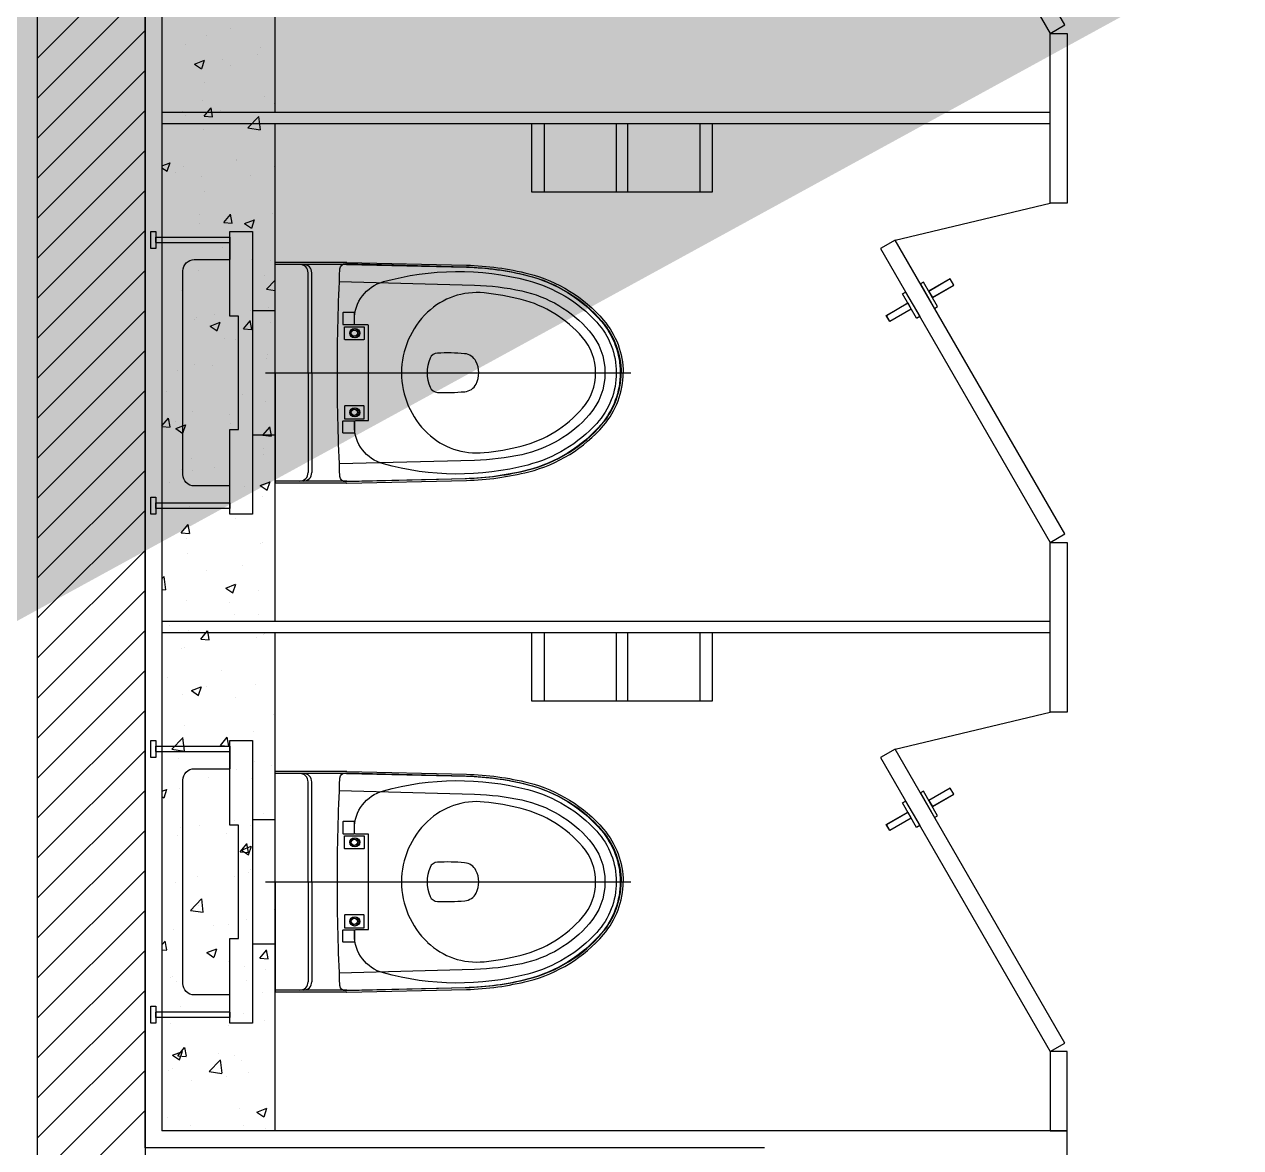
# Model space of a CAD drawing. Header units: metres. Extents: x 630750 to 860239, y 578133 to 726633.
# Drawn here: x 704361 to 706511, y 676210 to 678196 of the extents above; entities that cross this region are included whole.
import ezdxf

# ---------------------------------------------------------------- set-up
doc = ezdxf.new("R2010")
doc.units = ezdxf.units.M
doc.header["$LTSCALE"] = 300
doc.linetypes.add('3$0$업무시설_xr-base$0$CONTINOUS', pattern=[0])
doc.linetypes.add('업무시설_xr-base$0$CONTINOUS', pattern=[0])
for name, color, linetype in [('3$0$A-CON', 2, 'Continuous'), ('3$0$A-WALL-CONC', 2, 'Continuous'), ('A-WAL-BLK', 3, 'Continuous'), ('CO-BATH', 6, 'Continuous'), ('KUK-DOOR', 4, 'Continuous'), ('KUK-TOILET-cubicle', 4, 'Continuous'), ('KUK-TOILET-equip', 5, 'Continuous'), ('KUK-TOILET-fu', 6, 'Continuous'), ('KUK-TOILET-젠다이', 7, 'Continuous'), ('KUK-WALL-FIN_1', 30, 'Continuous')]:
    doc.layers.add(name, color=color, linetype=linetype)

# ---------------------------------------------------------------- blocks, each defined once
blk = doc.blocks.new('3$0$con2')
at = {"layer": '3$0$A-WALL-CONC', "linetype": '3$0$업무시설_xr-base$0$CONTINOUS'}
h = blk.add_hatch(color=251, dxfattribs=at)
h.dxf.hatch_style = 1
edge = h.paths.add_edge_path(flags=17)
edge.add_arc((-134345.9, -276172.2), 450, 0, 360)
h.paths.add_polyline_path([(-156156.6, -311179.9), (-156335, -311089.4), (-156922.8, -312248.9), (-156744.4, -312339.4)], flags=16)
h.paths.add_polyline_path([(-157332.3, -313498.9), (-157510.7, -313408.4), (-158053.3, -314478.7), (-157874.9, -314569.2)], flags=16)
h.paths.add_polyline_path([(-94657.6, -334034.7), (-94715.7, -334226.1), (-93739.6, -334522.2), (-93681.5, -334330.9)], flags=17)
h.paths.add_polyline_path([(-111499.3, -328924.2), (-111557.4, -329115.6), (-110581.3, -329411.8), (-110523.3, -329220.4)], flags=17)
h.paths.add_polyline_path([(-109394.1, -329563), (-109452.2, -329754.4), (-108476.1, -330050.6), (-108418, -329859.2)], flags=17)
h.paths.add_polyline_path([(-107288.9, -330201.8), (-107347, -330393.2), (-106370.9, -330689.4), (-106312.8, -330498)], flags=17)
h.paths.add_polyline_path([(-105183.7, -330840.6), (-105241.7, -331032), (-104265.7, -331328.2), (-104207.6, -331136.8)], flags=17)
h.paths.add_polyline_path([(-103078.5, -331479.5), (-103136.5, -331670.8), (-102160.5, -331967), (-102102.4, -331775.6)], flags=16)
h.paths.add_polyline_path([(-100973.2, -332118.3), (-101031.3, -332309.6), (-100055.3, -332605.8), (-99997.2, -332414.4)], flags=16)
h.paths.add_polyline_path([(-98868, -332757.1), (-98926.1, -332948.5), (-97950, -333244.6), (-97892, -333053.2)], flags=16)
h.paths.add_polyline_path([(-96762.8, -333395.9), (-96820.9, -333587.3), (-95844.8, -333883.4), (-95786.8, -333692.1)], flags=16)
edge = h.paths.add_edge_path(flags=17)
edge.add_arc((-134345.9, -286072.2), 450, 0, 360)
h.paths.add_polyline_path([(-143845.9, -275922.2), (-143845.9, -275872.2), (-144545.9, -275872.2), (-144545.9, -286422.2), (-141345.9, -286422.2), (-141345.9, -286222.2), (-143845.9, -286222.2), (-143845.9, -285772.2), (-144345.9, -285772.2), (-144345.9, -276572.2), (-143845.9, -276572.2), (-143845.9, -276122.2), (-141745.9, -276122.2), (-141345.9, -276122.2), (-141345.9, -275922.2)], flags=17)
h.paths.add_polyline_path([(-104645.9, -260722.2), (-107545.9, -260722.2), (-107545.9, -260922.2), (-104645.9, -260922.2)], flags=16)
h.paths.add_polyline_path([(-105845.9, -322372.2), (-105845.9, -325422.2), (-105555.9, -325422.2), (-105555.9, -325222.2), (-105645.9, -325222.2), (-105645.9, -322572.2), (-99445.9, -322572.2), (-99445.9, -325222.2), (-104555.9, -325222.2), (-104555.9, -325422.2), (-99245.9, -325422.2), (-99245.9, -322372.2)], flags=17)
edge = h.paths.add_edge_path(flags=17)
edge.add_arc((-99495.9, -295972.2), 450, 0, 360)
edge = h.paths.add_edge_path(flags=17)
edge.add_arc((-114495.9, -312472.2), 450, 0, 360)
edge = h.paths.add_edge_path(flags=17)
edge.add_arc((-114495.9, -319072.2), 450, 0, 360)
edge = h.paths.add_edge_path(flags=16)
edge.add_arc((-114545.9, -327472.2), 400, 0, 360)
h.paths.add_polyline_path([(-99895.9, -302172.2), (-99095.9, -302172.2), (-99095.9, -302972.2), (-99895.9, -302972.2)], flags=17)
h.paths.add_polyline_path([(-92295.9, -302072.2), (-91595.9, -302072.2), (-91595.9, -303072.2), (-92295.9, -303072.2)], flags=17)
h.paths.add_polyline_path([(-92295.9, -311972.2), (-91595.9, -311972.2), (-91595.9, -312972.2), (-92295.9, -312972.2)], flags=17)
edge = h.paths.add_edge_path()
edge.add_arc((-127717.7, -334910.6), 400, 0, 360)
h.paths.add_polyline_path([(-166745.9, -285572.2), (-165945.9, -285572.2), (-165945.9, -286372.2), (-166745.9, -286372.2)], flags=16)
h.paths.add_polyline_path([(-151620.1, -327239.6), (-152385.6, -327007.3), (-152617.9, -327772.9), (-151852.4, -328005.2)], flags=16)
h.paths.add_polyline_path([(-164251.4, -323406.8), (-165016.9, -323174.5), (-165249.2, -323940), (-164483.7, -324172.3)], flags=17)
h.paths.add_polyline_path([(-165728.1, -305715.7), (-166493.7, -305483.5), (-166726, -306249), (-165960.4, -306481.3)], flags=16)
h.paths.add_polyline_path([(-170567, -321490.3), (-171332.5, -321258), (-171564.8, -322023.6), (-170799.3, -322255.9)], flags=17)
h.paths.add_polyline_path([(-166745.9, -295572.2), (-165945.9, -295572.2), (-165945.9, -296372.2), (-166745.9, -296372.2)], flags=16)
edge = h.paths.add_edge_path(flags=16)
edge.add_arc((-137840, -314543.9), 450, 0, 360)
edge = h.paths.add_edge_path(flags=16)
edge.add_arc((-128366.5, -317418.6), 450, 0, 360)
h.paths.add_polyline_path([(-146814.5, -311402.7), (-147580.1, -311170.4), (-147812.4, -311935.9), (-147046.8, -312168.2)], flags=16)
h.paths.add_polyline_path([(-182399.1, -318004.5), (-183068.9, -317801.2), (-183272.2, -318471.1), (-182602.4, -318674.3)], flags=16)
h.paths.add_polyline_path([(-183245.9, -305522.2), (-182545.9, -305522.2), (-182545.9, -306222.2), (-183245.9, -306222.2)], flags=16)
h.paths.add_polyline_path([(-183245.9, -295622.2), (-182545.9, -295622.2), (-182545.9, -296322.2), (-183245.9, -296322.2)], flags=17)
h.paths.add_polyline_path([(-183245.9, -285722.2), (-182545.9, -285722.2), (-182545.9, -286422.2), (-183245.9, -286422.2)], flags=17)
h.paths.add_polyline_path([(-183245.9, -280472.2), (-182545.9, -280472.2), (-182545.9, -281172.2), (-183245.9, -281172.2)], flags=17)
h.paths.add_polyline_path([(-167847.8, -312701.2), (-168613.4, -312468.9), (-168845.7, -313234.5), (-168080.1, -313466.8)], flags=17)
h.paths.add_polyline_path([(-173995.9, -310859.9), (-173195.9, -310859.9), (-173195.9, -311659.9), (-173995.9, -311659.9)], flags=16)
h.paths.add_polyline_path([(-173995.9, -305472.2), (-173195.9, -305472.2), (-173195.9, -306272.2), (-173995.9, -306272.2)], flags=16)
edge = h.paths.add_edge_path(flags=17)
edge.add_arc((-130500.7, -324451.9), 450, 0, 360)
edge = h.paths.add_edge_path(flags=17)
edge.add_arc((-139974.2, -321577.3), 450, 0, 360)
h.paths.add_polyline_path([(-148948.8, -318436), (-149714.3, -318203.7), (-149946.6, -318969.2), (-149181, -319201.5)], flags=16)
h.paths.add_polyline_path([(-173995.9, -295572.2), (-173195.9, -295572.2), (-173195.9, -296372.2), (-173995.9, -296372.2)], flags=16)
h.paths.add_polyline_path([(-173995.9, -285672.2), (-173195.9, -285672.2), (-173195.9, -286472.2), (-173995.9, -286472.2)], flags=16)
h.paths.add_polyline_path([(-164445.9, -276572.2), (-163645.9, -276572.2), (-163645.9, -275772.2), (-164445.9, -275772.2)], flags=16)
h.paths.add_polyline_path([(-173945.9, -276472.2), (-173345.9, -276472.2), (-173345.9, -275872.2), (-173945.9, -275872.2)], flags=17)
h.paths.add_polyline_path([(-144645.9, -302172.2), (-143845.9, -302172.2), (-143845.9, -302972.2), (-144645.9, -302972.2)], flags=17)
h.paths.add_polyline_path([(-144645.9, -295572.2), (-143845.9, -295572.2), (-143845.9, -296372.2), (-144645.9, -296372.2)], flags=16)
h.paths.add_polyline_path([(-99845.9, -327072.2), (-99045.9, -327072.2), (-99045.9, -327872.2), (-99845.9, -327872.2)], flags=16)
h.paths.add_polyline_path([(-154445.9, -302272.2), (-153845.9, -302272.2), (-153845.9, -302872.2), (-154445.9, -302872.2)], flags=17)
edge = h.paths.add_edge_path(flags=17)
edge.add_arc((-124445.9, -286072.2), 350, 0, 360)
edge = h.paths.add_edge_path(flags=17)
edge.add_arc((-124445.9, -295972.2), 350, 0, 360)
edge = h.paths.add_edge_path(flags=17)
edge.add_arc((-134345.9, -302572.2), 350, 0, 360)
edge = h.paths.add_edge_path(flags=17)
edge.add_arc((-134345.9, -295972.2), 350, 0, 360)
h.paths.add_polyline_path([(-92345.9, -253222.2), (-91645.9, -253222.2), (-91645.9, -253922.2), (-92345.9, -253922.2)], flags=17)
h.paths.add_polyline_path([(-173995.9, -253222.2), (-173295.9, -253222.2), (-173295.9, -253922.2), (-173995.9, -253922.2)], flags=17)
h.paths.add_polyline_path([(-92345.9, -333872.2), (-91645.9, -333872.2), (-91645.9, -334572.2), (-92345.9, -334572.2)], flags=17)
h.paths.add_polyline_path([(-92395.9, -327072.2), (-91645.9, -327072.2), (-91645.9, -327872.2), (-92395.9, -327872.2)], flags=16)
h.paths.add_polyline_path([(-92295.9, -318572.2), (-91595.9, -318572.2), (-91595.9, -319572.2), (-92295.9, -319572.2)], flags=17)
edge = h.paths.add_edge_path(flags=17)
edge.add_arc((-107945.9, -329272.2), 450, 0, 360)
edge = h.paths.add_edge_path(flags=17)
edge.add_arc((-107945.9, -295972.2), 500, 0, 360)
h.paths.add_polyline_path([(-108345.9, -318572.2), (-107545.9, -318572.2), (-107545.9, -319572.2), (-108345.9, -319572.2)], flags=17)
h.paths.add_polyline_path([(-108345.9, -311972.2), (-107545.9, -311972.2), (-107545.9, -312972.2), (-108345.9, -312972.2)], flags=17)
h.paths.add_polyline_path([(-108345.9, -302072.2), (-107545.9, -302072.2), (-107545.9, -303072.2), (-108345.9, -303072.2)], flags=17)
h.paths.add_polyline_path([(-124845.9, -253172.2), (-124045.9, -253172.2), (-124045.9, -253972.2), (-124845.9, -253972.2)], flags=17)
h.paths.add_polyline_path([(-144645.9, -253172.2), (-143845.9, -253172.2), (-143845.9, -253972.2), (-144645.9, -253972.2)], flags=17)
h.paths.add_polyline_path([(-164445.6, -253172.2), (-163645.6, -253172.2), (-163645.6, -253972.2), (-164445.6, -253972.2)], flags=17)
h.paths.add_polyline_path([(-114945.9, -253172.2), (-114145.9, -253172.2), (-114145.9, -253972.2), (-114945.9, -253972.2)], flags=17)
h.paths.add_polyline_path([(-134645.9, -253272.2), (-134045.9, -253272.2), (-134045.9, -253872.2), (-134645.9, -253872.2)], flags=17)
h.paths.add_polyline_path([(-154445.9, -253272.2), (-153845.9, -253272.2), (-153845.9, -253872.2), (-154445.9, -253872.2)], flags=17)
h.paths.add_polyline_path([(-99745.9, -253272.2), (-99145.9, -253272.2), (-99145.9, -253872.2), (-99745.9, -253872.2)], flags=17)
h.paths.add_polyline_path([(-108345.9, -253172.2), (-107545.9, -253172.2), (-107545.9, -253972.2), (-108345.9, -253972.2)], flags=17)
h.paths.add_polyline_path([(-92295.9, -295622.2), (-91595.9, -295622.2), (-91595.9, -296322.2), (-92295.9, -296322.2)], flags=17)
h.paths.add_polyline_path([(-92295.9, -285722.2), (-91595.9, -285722.2), (-91595.9, -286422.2), (-92295.9, -286422.2)], flags=17)
h.paths.add_polyline_path([(-92295.9, -275822.2), (-91595.9, -275822.2), (-91595.9, -276522.2), (-92295.9, -276522.2)], flags=17)
h.paths.add_polyline_path([(-92295.9, -269222.2), (-91595.9, -269222.2), (-91595.9, -269922.2), (-92295.9, -269922.2)], flags=17)
h.paths.add_polyline_path([(-92295.9, -260722.2), (-91595.9, -260722.2), (-91595.9, -261422.2), (-92295.9, -261422.2)], flags=17)
h.paths.add_polyline_path([(-99845.9, -331472.2), (-99045.9, -331472.2), (-99045.9, -332272.2), (-99845.9, -332272.2)], flags=16)
h.paths.add_polyline_path([(-114945.9, -285672.2), (-114145.9, -285672.2), (-114145.9, -286472.2), (-114945.9, -286472.2)], flags=16)
h.paths.add_polyline_path([(-174045.9, -269172.2), (-173245.9, -269172.2), (-173245.9, -269972.2), (-174045.9, -269972.2)], flags=16)
h.paths.add_polyline_path([(-174045.9, -260672.2), (-173245.9, -260672.2), (-173245.9, -261472.2), (-174045.9, -261472.2)], flags=16)
edge = h.paths.add_edge_path(flags=17)
edge.add_arc((-124445.9, -276172.2), 450, 0, 360)
edge = h.paths.add_edge_path(flags=17)
edge.add_arc((-114545.9, -295972.2), 450, 0, 360)
edge = h.paths.add_edge_path(flags=17)
edge.add_arc((-114545.9, -302572.2), 450, 0, 360)
h.paths.add_polyline_path([(-114945.9, -269172.2), (-114145.9, -269172.2), (-114145.9, -269972.2), (-114945.9, -269972.2)], flags=16)
h.paths.add_polyline_path([(-100595.9, -260722.2), (-99795.9, -260722.2), (-99795.9, -261522.2), (-100595.9, -261522.2)], flags=17)
h.paths.add_polyline_path([(-114945.9, -260672.2), (-114145.9, -260672.2), (-114145.9, -261472.2), (-114945.9, -261472.2)], flags=16)
h.paths.add_polyline_path([(-108345.9, -285672.2), (-107545.9, -285672.2), (-107545.9, -286472.2), (-108345.9, -286472.2)], flags=16)
h.paths.add_polyline_path([(-99895.9, -285672.2), (-99095.9, -285672.2), (-99095.9, -286472.2), (-99895.9, -286472.2)], flags=16)
h.paths.add_polyline_path([(-99895.9, -275772.2), (-99095.9, -275772.2), (-99095.9, -276572.2), (-99895.9, -276572.2)], flags=16)
h.paths.add_polyline_path([(-108345.9, -275772.2), (-107545.9, -275772.2), (-107545.9, -276572.2), (-108345.9, -276572.2)], flags=16)
h.paths.add_polyline_path([(-114945.9, -275772.2), (-114145.9, -275772.2), (-114145.9, -276572.2), (-114945.9, -276572.2)], flags=16)
h.paths.add_polyline_path([(-124845.9, -260672.2), (-124045.9, -260672.2), (-124045.9, -261472.2), (-124845.9, -261472.2)], flags=16)
h.paths.add_polyline_path([(-134745.9, -260672.2), (-133945.9, -260672.2), (-133945.9, -261472.2), (-134745.9, -261472.2)], flags=16)
h.paths.add_polyline_path([(-144645.9, -260672.2), (-143845.9, -260672.2), (-143845.9, -261472.2), (-144645.9, -261472.2)], flags=16)
h.paths.add_polyline_path([(-154545.9, -260672.2), (-153745.9, -260672.2), (-153745.9, -261472.2), (-154545.9, -261472.2)], flags=16)
h.paths.add_polyline_path([(-154545.9, -269172.2), (-153745.9, -269172.2), (-153745.9, -269972.2), (-154545.9, -269972.2)], flags=16)
h.paths.add_polyline_path([(-144645.9, -269172.2), (-143845.9, -269172.2), (-143845.9, -269972.2), (-144645.9, -269972.2)], flags=16)
h.paths.add_polyline_path([(-134745.9, -269172.2), (-133945.9, -269172.2), (-133945.9, -269972.2), (-134745.9, -269972.2)], flags=16)
h.paths.add_polyline_path([(-124845.9, -269172.2), (-124045.9, -269172.2), (-124045.9, -269972.2), (-124845.9, -269972.2)], flags=16)
h.paths.add_polyline_path([(-99895.9, -269172.2), (-99095.9, -269172.2), (-99095.9, -269972.2), (-99895.9, -269972.2)], flags=16)
edge = h.paths.add_edge_path(flags=17)
edge.add_arc((-142631.1, -330333), 450, 0, 360)
h.paths.add_polyline_path([(-92245.9, -248122.2), (-91645.9, -248122.2), (-91645.9, -248722.2), (-92245.9, -248722.2)], flags=16)
h.paths.add_polyline_path([(-154545.9, -275772.2), (-153745.9, -275772.2), (-153745.9, -276572.2), (-154545.9, -276572.2)], flags=16)
h.paths.add_polyline_path([(-181495.9, -275872.2), (-180895.9, -275872.2), (-180895.9, -276472.2), (-181495.9, -276472.2)], flags=17)
h.paths.add_polyline_path([(-181495.9, -269272.2), (-180895.9, -269272.2), (-180895.9, -269872.2), (-181495.9, -269872.2)], flags=17)
h.paths.add_polyline_path([(-181495.9, -260772.2), (-180895.9, -260772.2), (-180895.9, -261372.2), (-181495.9, -261372.2)], flags=17)
h.paths.add_polyline_path([(-99745.9, -248122.2), (-99145.9, -248122.2), (-99145.9, -248722.2), (-99745.9, -248722.2)], flags=16)
h.paths.add_polyline_path([(-108245.9, -248122.2), (-107645.9, -248122.2), (-107645.9, -248722.2), (-108245.9, -248722.2)], flags=16)
h.paths.add_polyline_path([(-114845.9, -248122.2), (-114245.9, -248122.2), (-114245.9, -248722.2), (-114845.9, -248722.2)], flags=16)
h.paths.add_polyline_path([(-124745.9, -248122.2), (-124145.9, -248122.2), (-124145.9, -248722.2), (-124745.9, -248722.2)], flags=16)
h.paths.add_polyline_path([(-134645.9, -248122.2), (-134045.9, -248122.2), (-134045.9, -248722.2), (-134645.9, -248722.2)], flags=16)
h.paths.add_polyline_path([(-144545.9, -248122.2), (-143945.9, -248122.2), (-143945.9, -248722.2), (-144545.9, -248722.2)], flags=16)
h.paths.add_polyline_path([(-154445.9, -248122.2), (-153845.9, -248122.2), (-153845.9, -248722.2), (-154445.9, -248722.2)], flags=16)
h.paths.add_polyline_path([(-164345.9, -248122.2), (-163745.9, -248122.2), (-163745.9, -248722.2), (-164345.9, -248722.2)], flags=16)
h.paths.add_polyline_path([(-173945.9, -248122.2), (-173345.9, -248122.2), (-173345.9, -248722.2), (-173945.9, -248722.2)], flags=16)
h.paths.add_polyline_path([(-181495.9, -248122.2), (-180895.9, -248122.2), (-180895.9, -248722.2), (-181495.9, -248722.2)], flags=17)
h.paths.add_polyline_path([(-156129.8, -308837.3), (-156275.2, -309124), (-155530.1, -309501.8), (-155767.5, -309970.1), (-155589.1, -310060.5), (-155031.9, -308961.4), (-158742.7, -307835.4), (-158800.7, -308026.8), (-158705, -308055.9), (-159053.5, -309204.2), (-159149.2, -309175.1), (-159207.2, -309366.5), (-159111.5, -309395.5), (-160940.9, -315424.1), (-163476.7, -314654.6), (-161647.4, -308626.1), (-160164.2, -309076.1), (-160106.1, -308884.7), (-161589.3, -308434.7), (-161240.9, -307286.4), (-159757.6, -307736.5), (-159699.6, -307545.1), (-161374.2, -307036.9), (-163726.1, -314787.9), (-158751.2, -316297.6), (-158462.8, -315728.7), (-158641.1, -315638.2), (-158853.7, -316057.4), (-160749.5, -315482.2), (-158513.6, -308113.9)], flags=16)
h.paths.add_polyline_path([(-164195.9, -268622.2), (-164395.9, -268622.2), (-164395.9, -260722.2), (-161345.9, -260722.2), (-161345.9, -269922.2), (-164395.9, -269922.2), (-164395.9, -269622.2), (-164195.9, -269622.2), (-164195.9, -269722.2), (-161545.9, -269722.2), (-161545.9, -267322.2), (-163095.9, -267322.2), (-163095.9, -267122.2), (-161545.9, -267122.2), (-161545.9, -260922.2), (-164195.9, -260922.2), (-164195.9, -267122.2), (-164095.9, -267122.2), (-164095.9, -267322.2), (-164195.9, -267322.2)], flags=16)
h.paths.add_polyline_path([(-133745.9, -297419), (-133445.9, -297419), (-133445.9, -294772.2), (-133745.9, -294772.2)], flags=16)
h.paths.add_polyline_path([(-174045.9, -269972.2), (-174045.9, -269172.2), (-173245.9, -269172.2), (-173245.9, -269972.2)], flags=16)
edge = h.paths.add_edge_path()
edge.add_line((-92095.9, -249472.2), (-92095.9, -249672.2))
edge.add_line((-92095.9, -249472.2), (-92095.9, -249672.2))
edge.add_line((-92095.9, -249472.2), (-92095.9, -249672.2))
edge.add_line((-107745.9, -269122.2), (-107945.9, -269122.2))
edge.add_line((-107945.9, -266622.2), (-107745.9, -266622.2))
edge.add_line((-107945.9, -265972.2), (-107945.9, -266622.2))
edge.add_line((-107945.9, -269122.2), (-107945.9, -269672.2))
edge.add_line((-107745.9, -269472.2), (-107745.9, -269122.2))
edge.add_line((-107745.9, -266622.2), (-107745.9, -265972.2))
edge.add_arc((-131699.4, -252472.2), 9200, 49.50487, 90)
edge.add_line((-91895.9, -331197.2), (-91595.9, -331197.2))
edge.add_line((-91595.9, -321272.2), (-91895.9, -321272.2))
edge.add_line((-102295.9, -264497.2), (-102095.9, -264497.2))
edge.add_line((-102295.9, -263497.2), (-102095.9, -263497.2))
edge.add_line((-102095.9, -264497.2), (-102095.9, -264872.2))
edge.add_line((-102095.9, -262922.2), (-102095.9, -263497.2))
edge.add_line((-102295.9, -264497.2), (-102295.9, -264672.2))
edge.add_line((-102295.9, -263122.2), (-102295.9, -263497.2))
edge.add_line((-102095.9, -264872.2), (-103745.9, -264872.2))
edge.add_line((-102295.9, -264672.2), (-103745.9, -264672.2))
edge.add_line((-112628.5, -328581.6), (-113861.4, -328207.4))
edge.add_line((-112686.5, -328773), (-112628.5, -328581.6))
edge.add_line((-113989.8, -328377.5), (-112686.5, -328773))
edge.add_line((-91895.9, -334572.2), (-91895.9, -334872.7))
edge.add_line((-91895.9, -334872.7), (-92552.4, -334673.5))
edge.add_line((-91595.9, -321272.2), (-91595.9, -257872))
edge.add_line((-91645.9, -327872.2), (-91595.9, -327872.2))
edge.add_line((-91595.9, -327872.2), (-91595.9, -326772.2))
edge.add_line((-92552.4, -334673.5), (-92610.5, -334864.9))
edge.add_line((-92610.5, -334864.9), (-91595.9, -335172.8))
edge.add_line((-91595.9, -335172.8), (-91595.9, -331197.2))
edge.add_line((-113989.8, -328504.3), (-113989.8, -328377.5))
edge.add_line((-114139.8, -328504.3), (-114139.8, -328154.6))
edge.add_line((-114212.7, -327693.6), (-113861.4, -328207.4))
edge.add_line((-114363.1, -327828), (-114139.8, -328154.6))
edge.add_line((-114139.8, -328504.3), (-113989.8, -328504.3))
edge.add_line((-91595.9, -326772.2), (-91895.9, -326772.2))
edge.add_line((-180895.9, -299322.2), (-182995.9, -299322.2))
edge.add_line((-180895.9, -299022.2), (-180895.9, -299322.2))
edge.add_line((-182995.9, -299022.2), (-180895.9, -299022.2))
edge.add_line((-180895.9, -304122.2), (-180895.9, -304422.2))
edge.add_line((-180895.9, -287122.2), (-182995.9, -287122.2))
edge.add_line((-180895.9, -287422.2), (-180895.9, -287122.2))
edge.add_line((-182995.9, -287422.2), (-180895.9, -287422.2))
edge.add_line((-180895.9, -293072.2), (-182995.9, -293072.2))
edge.add_line((-180895.9, -292772.2), (-180895.9, -293072.2))
edge.add_line((-182995.9, -292772.2), (-180895.9, -292772.2))
edge.add_line((-180895.9, -304422.2), (-182995.9, -304422.2))
edge.add_line((-182995.9, -304122.2), (-180895.9, -304122.2))
edge.add_line((-91595.9, -331197.2), (-91595.9, -335172.8))
edge.add_line((-91595.9, -257872.1), (-91595.9, -321272.2))
edge.add_line((-92095.9, -249472.2), (-92095.9, -249672.2))
edge.add_line((-89395.6, -249672.2), (-92095.9, -249672.2))
edge.add_line((-89395.6, -249472.2), (-92095.9, -249472.2))
edge.add_line((-125725.1, -245475.7), (-122586.8, -248122.2))
edge.add_line((-128045.9, -242472.2), (-121345.9, -248122.2))
edge.add_line((-144945.9, -243272.2), (-131695.9, -243272.2))
edge.add_line((-145745.9, -242472.2), (-128045.9, -242472.2))
edge.add_line((-144945.9, -248122.2), (-144945.9, -243272.2))
edge.add_line((-145745.9, -248122.2), (-145745.9, -242472.2))
edge.add_line((-183095.9, -306222.2), (-183095.9, -313624.3))
edge.add_line((-183295.9, -313624.2), (-183095.9, -313624.2))
edge.add_line((-89395.6, -248522.2), (-91645.9, -248522.2))
edge.add_line((-92095.9, -257472.1), (-89395.6, -257472.1))
edge.add_line((-91595.9, -257872.1), (-88995.6, -257872.1))
edge.add_line((-89395.6, -249672.2), (-89395.6, -257472.1))
edge.add_line((-89395.6, -248522.2), (-89395.6, -249472.2))
edge.add_line((-88995.6, -248122.2), (-88995.6, -257872.1))
edge.add_line((-88995.6, -248122.2), (-91645.9, -248122.2))
edge.add_line((-102295.9, -263122.2), (-103745.9, -263122.2))
edge.add_line((-102095.9, -262922.2), (-103745.9, -262922.2))
edge.add_line((-99295.9, -275772.2), (-99295.9, -269972.2))
edge.add_line((-99095.9, -275772.2), (-99095.9, -269972.2))
edge.add_line((-99295.9, -285672.2), (-99295.9, -276572.2))
edge.add_line((-99095.9, -285672.2), (-99095.9, -276572.2))
edge.add_line((-99295.9, -290172.2), (-99095.9, -290172.2))
edge.add_line((-183245.9, -306222.2), (-183295.9, -306222.2))
edge.add_line((-111745.9, -265972.2), (-107945.9, -265972.2))
edge.add_line((-111745.9, -262022.2), (-111745.9, -265972.2))
edge.add_line((-111545.9, -262022.2), (-111745.9, -262022.2))
edge.add_line((-111545.9, -262922.2), (-111545.9, -262022.2))
edge.add_line((-111445.9, -262922.2), (-111545.9, -262922.2))
edge.add_line((-111445.9, -263122.2), (-111445.9, -262922.2))
edge.add_line((-111545.9, -263122.2), (-111445.9, -263122.2))
edge.add_line((-111545.9, -265772.2), (-111545.9, -263122.2))
edge.add_line((-103945.9, -265772.2), (-111545.9, -265772.2))
edge.add_line((-103945.9, -263122.2), (-103945.9, -265772.2))
edge.add_line((-110445.9, -263122.2), (-103945.9, -263122.2))
edge.add_line((-110445.9, -262922.2), (-110445.9, -263122.2))
edge.add_line((-109295.9, -262922.2), (-110445.9, -262922.2))
edge.add_line((-109295.9, -260922.2), (-109295.9, -262922.2))
edge.add_line((-111545.9, -260922.2), (-109295.9, -260922.2))
edge.add_line((-111545.9, -261022.2), (-111545.9, -260922.2))
edge.add_line((-111745.9, -261022.2), (-111545.9, -261022.2))
edge.add_line((-111745.9, -260722.2), (-111745.9, -261022.2))
edge.add_line((-108245.9, -260722.2), (-111745.9, -260722.2))
edge.add_line((-108245.9, -260922.2), (-108245.9, -260722.2))
edge.add_line((-109095.9, -260922.2), (-108245.9, -260922.2))
edge.add_line((-109095.9, -262922.2), (-109095.9, -260922.2))
edge.add_line((-103945.9, -262922.2), (-109095.9, -262922.2))
edge.add_line((-103945.9, -260722.2), (-103945.9, -262922.2))
edge.add_line((-103745.9, -260722.2), (-103945.9, -260722.2))
edge.add_line((-103745.9, -262922.2), (-103745.9, -260722.2))
edge.add_line((-103745.9, -264672.2), (-103745.9, -263122.2))
edge.add_line((-103745.9, -266622.2), (-103745.9, -264872.2))
edge.add_line((-103945.9, -266622.2), (-103745.9, -266622.2))
edge.add_line((-103945.9, -265972.2), (-103945.9, -266622.2))
edge.add_line((-107745.9, -265972.2), (-103945.9, -265972.2))
edge.add_line((-103745.9, -269157.8), (-103945.9, -269162.2))
edge.add_line((-103745.9, -269672.2), (-103745.9, -269157.8))
edge.add_line((-107945.9, -269672.2), (-103745.9, -269672.2))
edge.add_line((-103945.9, -269472.2), (-107745.9, -269472.2))
edge.add_line((-103945.9, -269162.2), (-103945.9, -269472.2))
edge.add_line((-173945.9, -248622.2), (-180895.9, -248622.2))
edge.add_line((-164345.9, -248622.2), (-173345.9, -248622.2))
edge.add_line((-154445.9, -248622.2), (-163745.9, -248622.2))
edge.add_line((-154445.9, -248122.2), (-181495.9, -248122.2))
edge.add_line((-144545.9, -248622.2), (-153845.9, -248622.2))
edge.add_line((-114845.9, -248622.2), (-124145.9, -248622.2))
edge.add_line((-108245.9, -248622.2), (-114245.9, -248622.2))
edge.add_line((-99745.9, -248622.2), (-107645.9, -248622.2))
edge.add_line((-92245.9, -248622.2), (-99145.9, -248622.2))
edge.add_line((-145745.9, -248122.2), (-153845.9, -248122.2))
edge.add_line((-144545.9, -248122.2), (-144945.9, -248122.2))
edge.add_line((-122586.8, -248122.2), (-124145.9, -248122.2))
edge.add_line((-91645.9, -248122.2), (-121345.9, -248122.2))
edge.add_line((-180995.9, -280772.2), (-182545.9, -280772.2))
edge.add_line((-181495.9, -280472.2), (-183295.9, -280472.2))
edge.add_line((-180995.9, -276472.2), (-180995.9, -280772.2))
edge.add_line((-180995.9, -269872.2), (-180995.9, -275872.2))
edge.add_line((-180995.9, -261372.2), (-180995.9, -269272.2))
edge.add_line((-180995.9, -248722.2), (-180995.9, -260772.2))
edge.add_line((-181495.9, -248122.2), (-181495.9, -280472.2))
edge.add_line((-91895.9, -331197.2), (-91895.9, -333872.2))
edge.add_line((-91895.9, -326772.2), (-91895.9, -327072.2))
edge.add_line((-91895.9, -319572.2), (-91895.9, -321272.2))
edge.add_line((-91895.9, -312972.2), (-91895.9, -318572.2))
edge.add_line((-91895.9, -303072.2), (-91895.9, -311972.2))
edge.add_line((-92095.9, -296322.2), (-92095.9, -302072.2))
edge.add_line((-92095.9, -286422.2), (-92095.9, -295622.2))
edge.add_line((-92095.9, -276522.2), (-92095.9, -285722.2))
edge.add_line((-92095.9, -269922.2), (-92095.9, -275822.2))
edge.add_line((-92095.9, -261422.2), (-92095.9, -269222.2))
edge.add_line((-92095.9, -257472.1), (-92095.9, -260722.2))
edge.add_line((-99095.9, -286472.2), (-99095.9, -290172.2))
edge.add_line((-99295.9, -286472.2), (-99295.9, -290172.2))
edge.add_line((-182995.9, -304422.2), (-182995.9, -305522.2))
edge.add_line((-182995.9, -299322.2), (-182995.9, -304122.2))
edge.add_line((-182995.9, -296322.2), (-182995.9, -299022.2))
edge.add_line((-182995.9, -293072.2), (-182995.9, -295622.2))
edge.add_line((-182995.9, -287422.2), (-182995.9, -292772.2))
edge.add_line((-182995.9, -286422.2), (-182995.9, -287122.2))
edge.add_line((-182995.9, -281172.2), (-182995.9, -285722.2))
edge.add_line((-183295.9, -280472.2), (-183295.9, -313624.2))
blk = doc.blocks.new('양변기')
at = {"layer": 'KUK-TOILET-equip'}
for points in [[(-311526.1, 215407.8), (-311526.1, 215398), (-311657.1, 215398), (-311657.1, 215407.8), (-311657.1, 215388), (-311666.1, 215388), (-311666.1, 215418), (-311657.1, 215418), (-311657.1, 215408), (-311526.1, 215408), (-311526.1, 215538), (-311511.1, 215538), (-311511.1, 215738), (-311526.1, 215738), (-311526.1, 215868), (-311657.1, 215868), (-311657.1, 215858), (-311666.1, 215858), (-311666.1, 215888), (-311657.1, 215888), (-311657.1, 215868.2), (-311657.1, 215878), (-311526.1, 215878), (-311526.1, 215868.2), (-311526.1, 215888), (-311486.1, 215888), (-311486.1, 215388), (-311526.1, 215388), (-311526.1, 215398)], [(-311526.1, 215878), (-311526.1, 215838), (-311526.1, 215888), (-311486.1, 215888), (-311486.1, 215748), (-311446.1, 215748)]]:
    blk.add_lwpolyline(points, dxfattribs=at)
blk.add_lwpolyline([(-311446.1, 215528), (-311486.1, 215528), (-311486.1, 215388), (-311526.1, 215388), (-311526.1, 215398), (-311526.1, 215438), (-311589.1, 215438, -0.414214), (-311609.1, 215458), (-311609.1, 215818, -0.414214), (-311589.1, 215838), (-311526.1, 215838)], format="xyb", dxfattribs=at)
at = {"layer": 'KUK-TOILET-fu', "color": 8}
for p, q in [((-311446.1, 215638), (-311446.1, 215833)), ((-311319.4, 215833), (-311446.1, 215833)), ((-311319.4, 215829.5), (-311446.1, 215829.5)), ((-311387.8, 215638), (-311387.8, 215814.5)), ((-311381.3, 215638), (-311381.3, 215814.5)), ((-311446.1, 215638), (-311446.1, 215443)), ((-311387.8, 215638), (-311387.8, 215461.5)), ((-311381.3, 215638), (-311381.3, 215461.5)), ((-311319.4, 215446.5), (-311446.1, 215446.5)), ((-311319.4, 215443), (-311446.1, 215443))]:
    blk.add_line(p, q, dxfattribs=at)
at = {"layer": 'KUK-TOILET-fu', "color": 1}
blk.add_line((-311463.3, 215638), (-310817.3, 215638), dxfattribs=at)
at = {"layer": 'KUK-TOILET-fu', "color": 8}
for points in [[(-310836.1, 215638, -0.179504), (-310870, 215546.7, -0.154276), (-311000.7, 215465.8, -0.055395), (-311110.1, 215450.7), (-311321.4, 215445.1, -0.407666), (-311331.6, 215454.6, -0.012282), (-311336.1, 215638, -0.012282), (-311331.6, 215821.5, -0.407666), (-311321.4, 215831), (-311110.1, 215825.3, -0.055395), (-311000.7, 215810.2, -0.154276), (-310870, 215729.3, -0.179504)], [(-310843.1, 215638, -0.18681), (-310877.8, 215548.5, -0.145372), (-310999.7, 215474.9, -0.132064), (-311254.9, 215476.9, -0.337701), (-311306.1, 215544.5, -0.000623), (-311306.1, 215544.7), (-311306.1, 215551, -0.414214), (-311303.6, 215553.5), (-311282.1, 215553.5, 0.414214), (-311281.1, 215554.5), (-311281.1, 215638), (-311281.1, 215721.5, 0.414214), (-311282.1, 215722.5), (-311303.6, 215722.5, -0.414214), (-311306.1, 215725), (-311306.1, 215731.3, -0.000623), (-311306.1, 215731.5, -0.337701), (-311254.9, 215799.1, -0.132064), (-310999.7, 215801.2, -0.145372), (-310877.8, 215727.6, -0.18681)], [(-311306.6, 215723.1, 0.414214), (-311305.6, 215724.1), (-311305.6, 215743.5, 0.414214), (-311306.6, 215744.5), (-311325.7, 215744.5, 0.414214), (-311326.7, 215743.5), (-311326.7, 215724.1, 0.414214), (-311325.7, 215723.1)], [(-311306.1, 215696.5), (-311322.6, 215696.5, -0.414214), (-311323.6, 215697.5), (-311323.6, 215718.5, -0.414214), (-311322.6, 215719.5), (-311306.1, 215719.5), (-311289.6, 215719.5, -0.414214), (-311288.6, 215718.5), (-311288.6, 215697.5, -0.414214), (-311289.6, 215696.5)], [(-311306.1, 215579.5), (-311322.6, 215579.5, 0.414214), (-311323.6, 215578.5), (-311323.6, 215557.5, 0.414214), (-311322.6, 215556.5), (-311306.1, 215556.5), (-311289.6, 215556.5, 0.414214), (-311288.6, 215557.5), (-311288.6, 215578.5, 0.414214), (-311289.6, 215579.5)], [(-311306.6, 215553, -0.414214), (-311305.6, 215552), (-311305.6, 215532.5, -0.414214), (-311306.6, 215531.5), (-311325.7, 215531.5, -0.414214), (-311326.7, 215532.5), (-311326.7, 215552, -0.414214), (-311325.7, 215553)]]:
    blk.add_lwpolyline(points, format="xyb", close=True, dxfattribs=at)
for points in [[(-311320, 215833, -0.012538), (-311319.3, 215833), (-311108, 215828.3, -0.055395), (-310998, 215813.1, -0.154276), (-310865.7, 215731.3, -0.179504), (-310831.1, 215638, -0.179504)], [(-311319.9, 215829.5, -0.012538), (-311319.4, 215829.5), (-311108.1, 215824.8, -0.055395), (-310998.8, 215809.7, -0.154276), (-310868.4, 215729, -0.179504), (-310834.6, 215638, -0.179504)], [(-311332.7, 215799.3), (-311093.6, 215792.9, -0.046704), (-311010.3, 215782.8, -0.161878), (-310890.9, 215712.1, -0.180796), (-310863.1, 215638, -0.180796), (-310890.9, 215563.9, -0.161878), (-311010.3, 215493.2, -0.046704), (-311093.6, 215483.2), (-311332.7, 215476.8)], [(-311320, 215443, 0.012538), (-311319.3, 215443), (-311108, 215447.7, 0.055395), (-310998, 215462.9, 0.154276), (-310865.7, 215544.8, 0.179504), (-310831.1, 215638, 0.179504)], [(-311319.9, 215446.5, 0.012538), (-311319.4, 215446.5), (-311108.1, 215451.2, 0.055395), (-310998.8, 215466.3, 0.154276), (-310868.4, 215547, 0.179504), (-310834.6, 215638, 0.179504)]]:
    blk.add_lwpolyline(points, format="xyb", dxfattribs=at)
for centre, radius in [((-311306.1, 215708), 8.06), ((-311304.6, 215708), 8.06), ((-311306.1, 215708), 5.5), ((-311306.1, 215568), 8.06), ((-311304.6, 215568), 8.06), ((-311306.1, 215568), 5.5)]:
    blk.add_circle(centre, radius, dxfattribs=at)
for centre, radius, start, end in [((-311402.8, 215814.5), 15, 0, 90), ((-311396.3, 215814.5), 15, 0, 90), ((-311089.7, 215653.3), 126.5, 84.1898, 133.5761), ((-311123, 215325.5), 456, 75.7866, 84.1898), ((-311062.9, 215563), 211, 40.7057, 75.7866), ((-311075.1, 215638), 147.6, 133.5761, 180), ((-310975.7, 215638), 96, 0, 40.7057), ((-311112.7, 215638), 64.9, 156.7535, 203.2583), ((-311158.6, 215657.7), 15, 92.2988, 156.7535), ((-311143.4, 215279.8), 393.3, 85.3203, 92.2988), ((-311113.3, 215646.8), 25, 27.4311, 85.3203), ((-311130.2, 215638), 44, 333.023, 27.4311), ((-311075.1, 215638), 147.6, 180, 226.4239), ((-310975.7, 215638), 96, 319.2943, 0), ((-311113.3, 215629.4), 25, 275.0711, 333.023), ((-311158.6, 215618.3), 15, 203.2583, 267.6739), ((-311144, 215976), 372.9, 267.6739, 275.0711), ((-311062.9, 215713), 211, 284.2134, 319.2943), ((-311089.7, 215622.7), 126.5, 226.4239, 275.8102), ((-311123, 215950.5), 456, 275.8102, 284.2134), ((-311402.8, 215461.5), 15, 270, 0), ((-311396.3, 215461.5), 15, 270, 0)]:
    blk.add_arc(centre, radius, start, end, dxfattribs=at)
blk = doc.blocks.new('DFGDFGBVF')
at = {"layer": 'KUK-TOILET-fu', "color": 8}
for p, q in [((939154.4, -22560.9), (939034.4, -22560.9)), ((939154.4, -22688.5), (939034.4, -22688.5)), ((939154.4, -22708.5), (939034.4, -22708.5)), ((939154.4, -22836), (939034.4, -22836))]:
    blk.add_line(p, q, dxfattribs=at)
at = {"layer": 'KUK-TOILET-fu', "color": 161, "elevation": 0}
blk.add_lwpolyline([(939034.4, -22538.5), (939034.4, -22858.5), (939154.4, -22858.5), (939154.4, -22538.5)], close=True, dxfattribs=at)
blk = doc.blocks.new('*X139')
at = {"color": 0}
for p, q in [((-157724.2, 237825.2), (-157724.2, 237825.2)), ((-157766.9, 237812.8), (-157766.9, 237812.8)), ((-157804.9, 237797.2), (-157804.9, 237797.2)), ((-157671.5, 237791.6), (-157671.5, 237791.6)), ((-157788.3, 237761.9), (-157770.8, 237768.7)), ((-157788.3, 237761.9), (-157775.9, 237753.5)), ((-157775.7, 237753.8), (-157770.6, 237768.9)), ((-157739.1, 237770.2), (-157739.1, 237770.2)), ((-157676.5, 237778.4), (-157676.5, 237778.4)), ((-157724.1, 237758.8), (-157724.1, 237758.8)), ((-157769.9, 237729.6), (-157769.9, 237729.6)), ((-157773.9, 237698.1), (-157773.9, 237698.1)), ((-157664.2, 237703.9), (-157664.2, 237703.9)), ((-157810, 237678.9), (-157810, 237678.9)), ((-157771.4, 237669.8), (-157759.4, 237684.2)), ((-157756.3, 237668.7), (-157759.2, 237684.4)), ((-157742.3, 237679.8), (-157742.3, 237679.8)), ((-157647.6, 237692.3), (-157647.6, 237692.3)), ((-157804.8, 237671.6), (-157804.8, 237671.6)), ((-157771.4, 237669.8), (-157756.5, 237668.5)), ((-157694.3, 237648.9), (-157674.8, 237669.2)), ((-157671.9, 237645.6), (-157674.7, 237669.4)), ((-157773, 237646.3), (-157773, 237646.3)), ((-157694.3, 237648.9), (-157672.1, 237645.5)), ((-157714.5, 237591.4), (-157714.5, 237591.4)), ((-157713.3, 237593.7), (-157713.3, 237593.7)), ((-157845.9, 237581.9), (-157831.6, 237587.4)), ((-157845.9, 237578.4), (-157836.7, 237572.3)), ((-157836.5, 237572.5), (-157831.5, 237587.6)), ((-157822.6, 237570.4), (-157822.6, 237570.4)), ((-157808, 237581.2), (-157808, 237581.2)), ((-157647.7, 237580.7), (-157647.7, 237580.7)), ((-157776, 237563.1), (-157776, 237563.1)), ((-157689.1, 237564.7), (-157689.1, 237564.7)), ((-157769.9, 237536.8), (-157769.9, 237536.8)), ((-157779.1, 237495.1), (-157779.1, 237495.1)), ((-157736.7, 237481.7), (-157724.7, 237496.1)), ((-157736.7, 237481.7), (-157721.8, 237480.4)), ((-157721.6, 237480.7), (-157724.5, 237496.3)), ((-157699.9, 237480), (-157682.4, 237486.7)), ((-157687.3, 237471.8), (-157682.2, 237487)), ((-157650.7, 237497.5), (-157650.7, 237497.5)), ((-157779.1, 237479.9), (-157779.1, 237479.9)), ((-157699.9, 237480), (-157687.5, 237471.6)), ((-157724.8, 237442.3), (-157724.8, 237442.3)), ((-157738.9, 237437.6), (-157738.9, 237437.6)), ((-157687, 237417.2), (-157687, 237417.2)), ((-157844.9, 237396.5), (-157844.9, 237396.5)), ((-157782.1, 237396.7), (-157782.1, 237396.7)), ((-157653.7, 237414.3), (-157653.7, 237414.3)), ((-157664.9, 237387.4), (-157664.9, 237387.4)), ((-157661.2, 237364), (-157645.9, 237379.9)), ((-157810.7, 237362.3), (-157810.7, 237362.3)), ((-157661.2, 237364), (-157645.9, 237361.6)), ((-157656.8, 237331), (-157656.8, 237331)), ((-157787.6, 237309.9), (-157787.6, 237309.9)), ((-157785.1, 237313.4), (-157785.1, 237313.4)), ((-157752.8, 237318.6), (-157752.8, 237318.6)), ((-157690.2, 237326.9), (-157690.2, 237326.9)), ((-157760.7, 237298.7), (-157743.2, 237305.4)), ((-157760.7, 237298.7), (-157748.3, 237290.3)), ((-157748.1, 237290.6), (-157743.1, 237305.7)), ((-157702, 237293.7), (-157690, 237308.1)), ((-157702, 237293.7), (-157687.1, 237292.4)), ((-157686.9, 237292.6), (-157689.8, 237308.3)), ((-157654.1, 237304.2), (-157654.1, 237304.2)), ((-157734.8, 237276.3), (-157734.8, 237276.3)), ((-157715.2, 237274.9), (-157715.2, 237274.9)), ((-157659.8, 237247.8), (-157659.8, 237247.8)), ((-157788.2, 237230.2), (-157788.2, 237230.2)), ((-157755.9, 237228.3), (-157755.9, 237228.3)), ((-157661.3, 237240.7), (-157661.3, 237240.7)), ((-157818.5, 237220), (-157818.5, 237220)), ((-157837.3, 237182.8), (-157837.3, 237182.8)), ((-157703.8, 237177.2), (-157703.8, 237177.2)), ((-157662.9, 237164.6), (-157662.9, 237164.6)), ((-157791.2, 237147), (-157791.2, 237147)), ((-157727, 237142.1), (-157727, 237142.1)), ((-157845.9, 237122.3), (-157834.6, 237135.7)), ((-157845.9, 237121.3), (-157831.7, 237120)), ((-157831.6, 237120.3), (-157834.5, 237135.9)), ((-157821.7, 237129.7), (-157821.7, 237129.7)), ((-157821.6, 237117.4), (-157804.1, 237124.1)), ((-157821.6, 237117.4), (-157809.1, 237109)), ((-157809, 237109.3), (-157803.9, 237124.4)), ((-157725.5, 237125.7), (-157725.5, 237125.7)), ((-157667.4, 237105.6), (-157655.3, 237120)), ((-157652.2, 237104.6), (-157655.1, 237120.3)), ((-157667.4, 237105.6), (-157652.4, 237104.3)), ((-157665.9, 237081.4), (-157665.9, 237081.4)), ((-157794.3, 237063.8), (-157794.3, 237063.8)), ((-157665.6, 237070.8), (-157665.6, 237070.8)), ((-157811.4, 237045.8), (-157811.4, 237045.8)), ((-157792.8, 237043.5), (-157792.8, 237043.5)), ((-157752.5, 237049.4), (-157752.5, 237049.4)), ((-157833.3, 237021.5), (-157833.3, 237021.5)), ((-157699.8, 237015.8), (-157699.8, 237015.8)), ((-157672.3, 237016.8), (-157654.8, 237023.5)), ((-157672.3, 237016.8), (-157659.9, 237008.4)), ((-157659.7, 237008.6), (-157654.7, 237023.7)), ((-157668.9, 236998.1), (-157668.9, 236998.1)), ((-157797.3, 236980.5), (-157797.3, 236980.5)), ((-157700.7, 236965.7), (-157700.7, 236965.7)), ((-157812, 236933.3), (-157799.9, 236947.6)), ((-157796.9, 236932.2), (-157799.8, 236947.9)), ((-157715.9, 236958.3), (-157715.9, 236958.3)), ((-157812, 236933.3), (-157797, 236932)), ((-157802.3, 236922.3), (-157802.3, 236922.3)), ((-157672, 236914.9), (-157672, 236914.9)), ((-157668.8, 236916.7), (-157668.8, 236916.7)), ((-157800.3, 236897.3), (-157800.3, 236897.3)), ((-157766.4, 236867.1), (-157766.4, 236867.1)), ((-157703.9, 236875.4), (-157703.9, 236875.4)), ((-157845.9, 236852), (-157842.2, 236855.8)), ((-157839.3, 236832.3), (-157842, 236856)), ((-157733.2, 236835.5), (-157715.7, 236842.2)), ((-157720.6, 236827.3), (-157715.5, 236842.4)), ((-157845.9, 236833.1), (-157839.4, 236832.1)), ((-157733.2, 236835.5), (-157720.7, 236827.1)), ((-157675, 236831.7), (-157675, 236831.7)), ((-157803.4, 236814.1), (-157803.4, 236814.1)), ((-157726.3, 236809.1), (-157726.3, 236809.1)), ((-157769.6, 236776.7), (-157769.6, 236776.7)), ((-157717.5, 236789), (-157717.5, 236789)), ((-157674.9, 236789.2), (-157674.9, 236789.2)), ((-157832.2, 236768.5), (-157832.2, 236768.5)), ((-157798.2, 236761), (-157798.2, 236761)), ((-157777.3, 236745.2), (-157765.2, 236759.6)), ((-157762.2, 236744.2), (-157765.1, 236759.8)), ((-157666.4, 236754.2), (-157666.4, 236754.2)), ((-157664.8, 236755.4), (-157664.8, 236755.4)), ((-157812.2, 236729.2), (-157812.2, 236729.2)), ((-157806.4, 236730.9), (-157806.4, 236730.9)), ((-157777.3, 236745.2), (-157762.4, 236743.9)), ((-157678.1, 236748.5), (-157678.1, 236748.5)), ((-157740.7, 236690.6), (-157740.7, 236690.6)), ((-157835.4, 236678.1), (-157835.4, 236678.1)), ((-157681.1, 236665.3), (-157681.1, 236665.3)), ((-157809.5, 236647.7), (-157809.5, 236647.7)), ((-157794, 236654.2), (-157776.5, 236660.9)), ((-157794, 236654.2), (-157781.6, 236645.8)), ((-157781.4, 236646), (-157776.3, 236661.2)), ((-157767.2, 236661.9), (-157767.2, 236661.9)), ((-157716.7, 236641.7), (-157716.7, 236641.7)), ((-157648.6, 236612.8), (-157648.6, 236612.8)), ((-157806.5, 236592), (-157806.5, 236592)), ((-157684.1, 236582), (-157684.1, 236582)), ((-157828.5, 236550.6), (-157809.1, 236570.9)), ((-157812.5, 236564.4), (-157812.5, 236564.4)), ((-157806.1, 236547.4), (-157808.9, 236571.1)), ((-157742.6, 236557.2), (-157730.6, 236571.6)), ((-157742.6, 236557.2), (-157727.7, 236555.9)), ((-157727.5, 236556.1), (-157730.4, 236571.8)), ((-157828.5, 236550.6), (-157806.3, 236547.2)), ((-157815.9, 236534.1), (-157815.9, 236534.1)), ((-157714.4, 236514.2), (-157714.4, 236514.2)), ((-157682.5, 236528.5), (-157682.5, 236528.5)), ((-157651.8, 236522.4), (-157651.8, 236522.4)), ((-157763.2, 236500.6), (-157763.2, 236500.6)), ((-157727, 236492.5), (-157727, 236492.5)), ((-157687.2, 236498.8), (-157687.2, 236498.8)), ((-157845.9, 236476.3), (-157837.3, 236479.6)), ((-157842.2, 236464.8), (-157837.2, 236479.9)), ((-157815.5, 236481.2), (-157815.5, 236481.2)), ((-157845.9, 236466.8), (-157842.4, 236464.5)), ((-157667.1, 236437.7), (-157667.1, 236437.7)), ((-157812.9, 236412.6), (-157812.9, 236412.6)), ((-157780.1, 236415.6), (-157780.1, 236415.6)), ((-157717.5, 236423.8), (-157717.5, 236423.8)), ((-157690.2, 236415.6), (-157690.2, 236415.6)), ((-157818.6, 236398), (-157818.6, 236398)), ((-157732.2, 236401.4), (-157732.2, 236401.4)), ((-157707.9, 236369.1), (-157695.9, 236383.5)), ((-157707.9, 236369.1), (-157693, 236367.8)), ((-157705.6, 236372.2), (-157688.1, 236379)), ((-157705.6, 236372.2), (-157693.2, 236363.9)), ((-157692.8, 236368.1), (-157695.7, 236383.7)), ((-157693, 236364.1), (-157687.9, 236379.2)), ((-157783.3, 236325.2), (-157783.3, 236325.2)), ((-157717.4, 236325.1), (-157717.4, 236325.1)), ((-157693.3, 236332.4), (-157693.3, 236332.4)), ((-157688.6, 236337.7), (-157688.6, 236337.7)), ((-157821.6, 236314.8), (-157821.6, 236314.8)), ((-157795.4, 236265.7), (-157775.9, 236286)), ((-157773, 236262.5), (-157775.7, 236286.2)), ((-157795.4, 236265.7), (-157773.2, 236262.3)), ((-157780.9, 236273.7), (-157780.9, 236273.7)), ((-157647.4, 236268), (-157647.4, 236268)), ((-157754.4, 236239.1), (-157754.4, 236239.1)), ((-157728.2, 236240.1), (-157728.2, 236240.1)), ((-157696.3, 236249.1), (-157696.3, 236249.1)), ((-157824.7, 236231.5), (-157824.7, 236231.5)), ((-157845.9, 236204.8), (-157840.5, 236211.1)), ((-157845.9, 236196.2), (-157837.6, 236195.5)), ((-157837.4, 236195.7), (-157840.3, 236211.4)), ((-157766.4, 236191), (-157748.9, 236197.7)), ((-157766.4, 236191), (-157754, 236182.6)), ((-157753.8, 236182.8), (-157748.8, 236197.9)), ((-157673.2, 236181.1), (-157661.2, 236195.5)), ((-157658.1, 236180), (-157661, 236195.7)), ((-157727.7, 236176), (-157727.7, 236176)), ((-157673.2, 236181.1), (-157658.3, 236179.8)), ((-157827.7, 236148.3), (-157827.7, 236148.3)), ((-157699.3, 236165.9), (-157699.3, 236165.9)), ((-157662.3, 236161.3), (-157662.3, 236161.3)), ((-157830.6, 236146.6), (-157830.6, 236146.6)), ((-157820.2, 236140.5), (-157820.2, 236140.5)), ((-157697.2, 236141), (-157697.2, 236141)), ((-157667.8, 236121.1), (-157667.8, 236121.1)), ((-157813.6, 236096.1), (-157813.6, 236096.1)), ((-157830.7, 236065.1), (-157830.7, 236065.1)), ((-157728, 236062.7), (-157728, 236062.7)), ((-157702.4, 236082.7), (-157702.4, 236082.7)), ((-157665.5, 236070.9), (-157665.5, 236070.9)), ((-157817.9, 236008.7), (-157805.8, 236023.1)), ((-157802.8, 236007.7), (-157805.6, 236023.3)), ((-157827.3, 236009.7), (-157809.8, 236016.4)), ((-157827.3, 236009.7), (-157814.8, 236001.3)), ((-157817.9, 236008.7), (-157802.9, 236007.4)), ((-157814.7, 236001.5), (-157809.6, 236016.6)), ((-157762.2, 235980.8), (-157742.8, 236001.1)), ((-157745.8, 236013.2), (-157745.8, 236013.2)), ((-157739.8, 235977.6), (-157742.6, 236001.3)), ((-157718.2, 236008.6), (-157718.2, 236008.6)), ((-157705.4, 235999.5), (-157705.4, 235999.5)), ((-157833.8, 235981.9), (-157833.8, 235981.9)), ((-157826.6, 235985.3), (-157826.6, 235985.3)), ((-157762.2, 235980.8), (-157740, 235977.4)), ((-157693.1, 235979.6), (-157693.1, 235979.6)), ((-157793.8, 235964.1), (-157793.8, 235964.1)), ((-157731.2, 235972.3), (-157731.2, 235972.3)), ((-157708.5, 235916.2), (-157708.5, 235916.2)), ((-157678, 235909), (-157660.5, 235915.7)), ((-157665.4, 235900.9), (-157660.4, 235916)), ((-157836.8, 235898.6), (-157836.8, 235898.6)), ((-157678, 235909), (-157665.6, 235900.6)), ((-157795.6, 235886.1), (-157795.6, 235886.1)), ((-157702.3, 235886.2), (-157702.3, 235886.2)), ((-157662.1, 235880.5), (-157662.1, 235880.5))]:
    blk.add_line(p, q, dxfattribs=at)
blk = doc.blocks.new('TEEETWW52353')
at = {"layer": 'KUK-DOOR', "color": 14}
for p, q in [((-152.1, -103.4), (-158.4, -114.2)), ((-152.1, -103.5), (-158.3, -114.3)), ((-114.2, -125.3), (-152.1, -103.4)), ((-114.2, -125.4), (-152.1, -103.5)), ((-158.4, -114.2), (-120.5, -136.1)), ((-158.3, -114.3), (-120.5, -136.2)), ((-104.8, -109.1), (-129.8, -152.4)), ((-124.4, -155.5), (-99.4, -112.2)), ((-124.4, -155.6), (-99.4, -112.3)), ((-120.5, -136.2), (-114.2, -125.4)), ((-99.4, -112.2), (-104.9, -109)), ((-99.4, -112.3), (-104.8, -109.1)), ((-98.1, -170), (-73.1, -126.6)), ((-73.2, -126.7), (-67.8, -129.8)), ((-73.1, -126.6), (-67.7, -129.7)), ((-67.7, -129.7), (-92.6, -173.1)), ((-83.4, -156.9), (-77.1, -146)), ((-83.3, -156.8), (-77, -146)), ((-77.1, -146), (-39.2, -167.9)), ((-77, -146), (-39.1, -167.8)), ((-129.8, -152.3), (-124.4, -155.5)), ((-129.8, -152.4), (-124.4, -155.6)), ((-92.7, -173.1), (-98.1, -170)), ((-92.6, -173.1), (-98.1, -170)), ((-45.5, -178.7), (-83.4, -156.9)), ((-45.4, -178.7), (-83.3, -156.8)), ((-39.2, -167.9), (-45.5, -178.7)), ((-39.1, -167.8), (-45.4, -178.7)), ((-142.9, -247.4), (131.2, -312.8))]:
    blk.add_line(p, q, dxfattribs=at)
blk.add_lwpolyline([(131.2, 287.2), (157.1, 272.2), (-142.9, -247.4), (-168.8, -232.4)], close=True, dxfattribs=at)
blk = doc.blocks.new('*X175')
at = {"color": 0}
for p, q in [((-158065.9, 237772.5), (-157875.9, 237962.5)), ((-158065.9, 237701.8), (-157875.9, 237891.8)), ((-158065.9, 237631.1), (-157875.9, 237821.1)), ((-158065.9, 237560.4), (-157875.9, 237750.4)), ((-158065.9, 237489.7), (-157875.9, 237679.7)), ((-158065.9, 237419), (-157875.9, 237609)), ((-158065.9, 237348.2), (-157875.9, 237538.2)), ((-158065.9, 237277.5), (-157875.9, 237467.5)), ((-158065.9, 237206.8), (-157875.9, 237396.8)), ((-158065.9, 237136.1), (-157875.9, 237326.1)), ((-158065.9, 237065.4), (-157875.9, 237255.4)), ((-158065.9, 236994.7), (-157875.9, 237184.7)), ((-158065.9, 236924), (-157875.9, 237114)), ((-158065.9, 236853.3), (-157875.9, 237043.3)), ((-158065.9, 236782.6), (-157875.9, 236972.6)), ((-158065.9, 236711.9), (-157875.9, 236901.9)), ((-158065.9, 236641.1), (-157875.9, 236831.1)), ((-158065.9, 236570.4), (-157875.9, 236760.4)), ((-158065.9, 236499.7), (-157875.9, 236689.7)), ((-158065.9, 236429), (-157875.9, 236619)), ((-158065.9, 236358.3), (-157875.9, 236548.3)), ((-158065.9, 236287.6), (-157875.9, 236477.6)), ((-158065.9, 236216.9), (-157875.9, 236406.9)), ((-158065.9, 236146.2), (-157875.9, 236336.2)), ((-158065.9, 236075.5), (-157875.9, 236265.5)), ((-158065.9, 236004.7), (-157875.9, 236194.7)), ((-158065.9, 235934), (-157875.9, 236124)), ((-158065.9, 235863.3), (-157875.9, 236053.3)), ((-158065.9, 235792.6), (-157875.9, 235982.6)), ((-158065.9, 235721.9), (-157875.9, 235911.9))]:
    blk.add_line(p, q, dxfattribs=at)

msp = doc.modelspace()

# ---------------------------------------------------------------- linework, layer by layer
at = {"layer": 'A-WAL-BLK'}
msp.add_lwpolyline([(704384.4, 679850.2), (704574.4, 679850.2), (704574.4, 672020.2), (704384.4, 672020.2)], close=True, dxfattribs=at)
msp.add_lwpolyline([(705669.4, 676210.2), (704574.4, 676210.2), (704574.4, 679850.2)], dxfattribs=at)
at = {"layer": 'KUK-TOILET-cubicle'}
for p, q in [((706174.4, 678040.2), (704604.4, 678040.2)), ((706174.4, 678020.2), (704604.4, 678020.2)), ((706174.4, 677140.2), (704604.4, 677140.2)), ((706174.4, 677120.2), (704604.4, 677120.2))]:
    msp.add_line(p, q, dxfattribs=at)
for points in [[(706204.4, 678180.2), (706204.4, 677880.2), (706174.4, 677880.2), (706174.4, 678180.2)], [(706204.4, 677280.2), (706204.4, 676980.2), (706174.4, 676980.2), (706174.4, 677280.2)], [(706174.4, 676380.2), (706174.4, 676240.2), (706204.4, 676240.2), (706204.4, 676380.2)]]:
    msp.add_lwpolyline(points, close=True, dxfattribs=at)
at = {"layer": 'KUK-TOILET-젠다이'}
for p, q in [((704804.4, 678040.2), (704804.4, 678920.2)), ((704804.4, 677140.2), (704804.4, 678020.2)), ((704804.4, 676240.2), (704804.4, 677120.2))]:
    msp.add_line(p, q, dxfattribs=at)
at = {"layer": 'KUK-WALL-FIN_1', "color": 182, "linetype": '업무시설_xr-base$0$CONTINOUS'}
for p, q in [((704604.4, 679820.2), (704604.4, 676240.2)), ((706204.4, 676240.2), (704604.4, 676240.2)), ((706204.4, 676020.2), (706204.4, 676240.2))]:
    msp.add_line(p, q, dxfattribs=at)

# ---------------------------------------------------------------- block references
at = {"layer": '3$0$A-CON'}
msp.add_blockref('3$0$con2', (862450.3, 945382.4), dxfattribs=at)
at = {"layer": 'A-WAL-BLK', "color": 251, "linetype": 'Continuous'}
msp.add_blockref('*X175', (862450.3, 440364.1), dxfattribs=at)
at = {"layer": 'CO-BATH', "color": 161, "rotation": 90}
for p in [(682718.9, -261134.2), (682718.9, -262034.2)]:
    msp.add_blockref('DFGDFGBVF', p, dxfattribs=at)
at = {"layer": 'KUK-DOOR', "color": 14, "xscale": -1, "rotation": 180}
for p in [(706043.2, 678467.4), (706043.2, 677567.4), (706043.2, 676667.4)]:
    msp.add_blockref('TEEETWW52353', p, dxfattribs=at)
at = {"layer": 'KUK-TOILET-fu'}
for p in [(1016250.6, 461942.2), (1016250.6, 461042.2)]:
    msp.add_blockref('양변기', p, dxfattribs=at)
at = {"layer": 'KUK-TOILET-젠다이', "color": 251, "linetype": 'Continuous'}
msp.add_blockref('*X139', (862450.3, 440364.1), dxfattribs=at)

doc.saveas('drawing.dxf')
